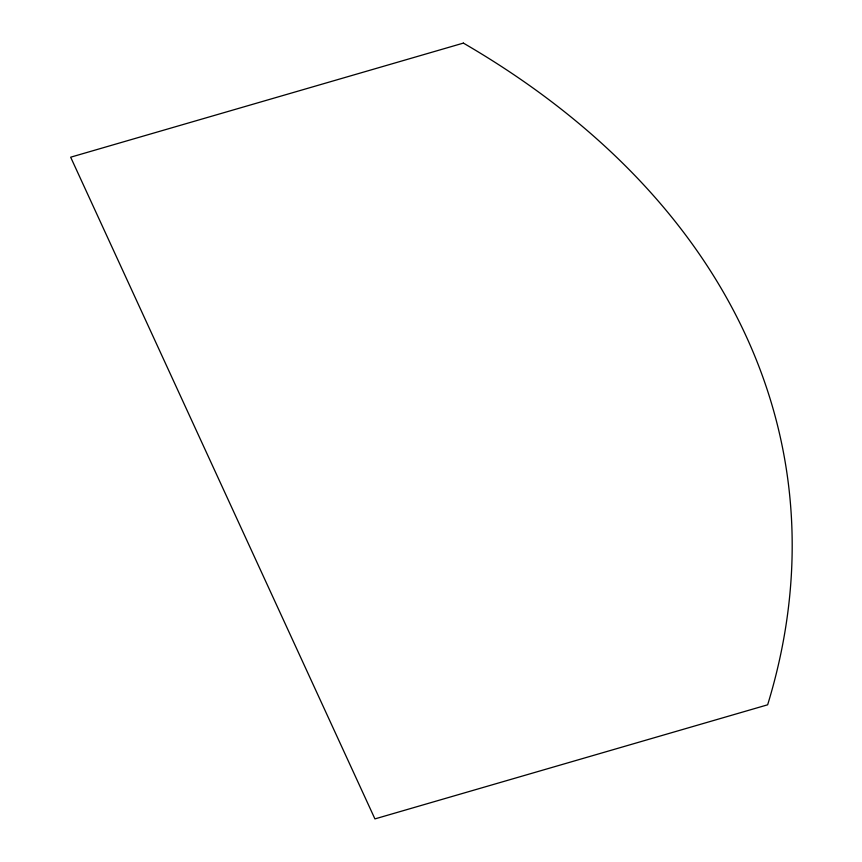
<?xml version="1.0" encoding="UTF-8"?>
<svg xmlns="http://www.w3.org/2000/svg" width="862" height="862" viewBox="0 0 862 862"><rect width="100%" height="100%" fill="white"/><g stroke="black" fill="none" stroke-linecap="round" stroke-linejoin="round"><path stroke-width="1.29" d="M463.379 43.1L70.662 157.196L374.927 818.9L767.643 704.804A1171.232 760.661 -9.8 0 0 463.379 43.1"/></g></svg>
